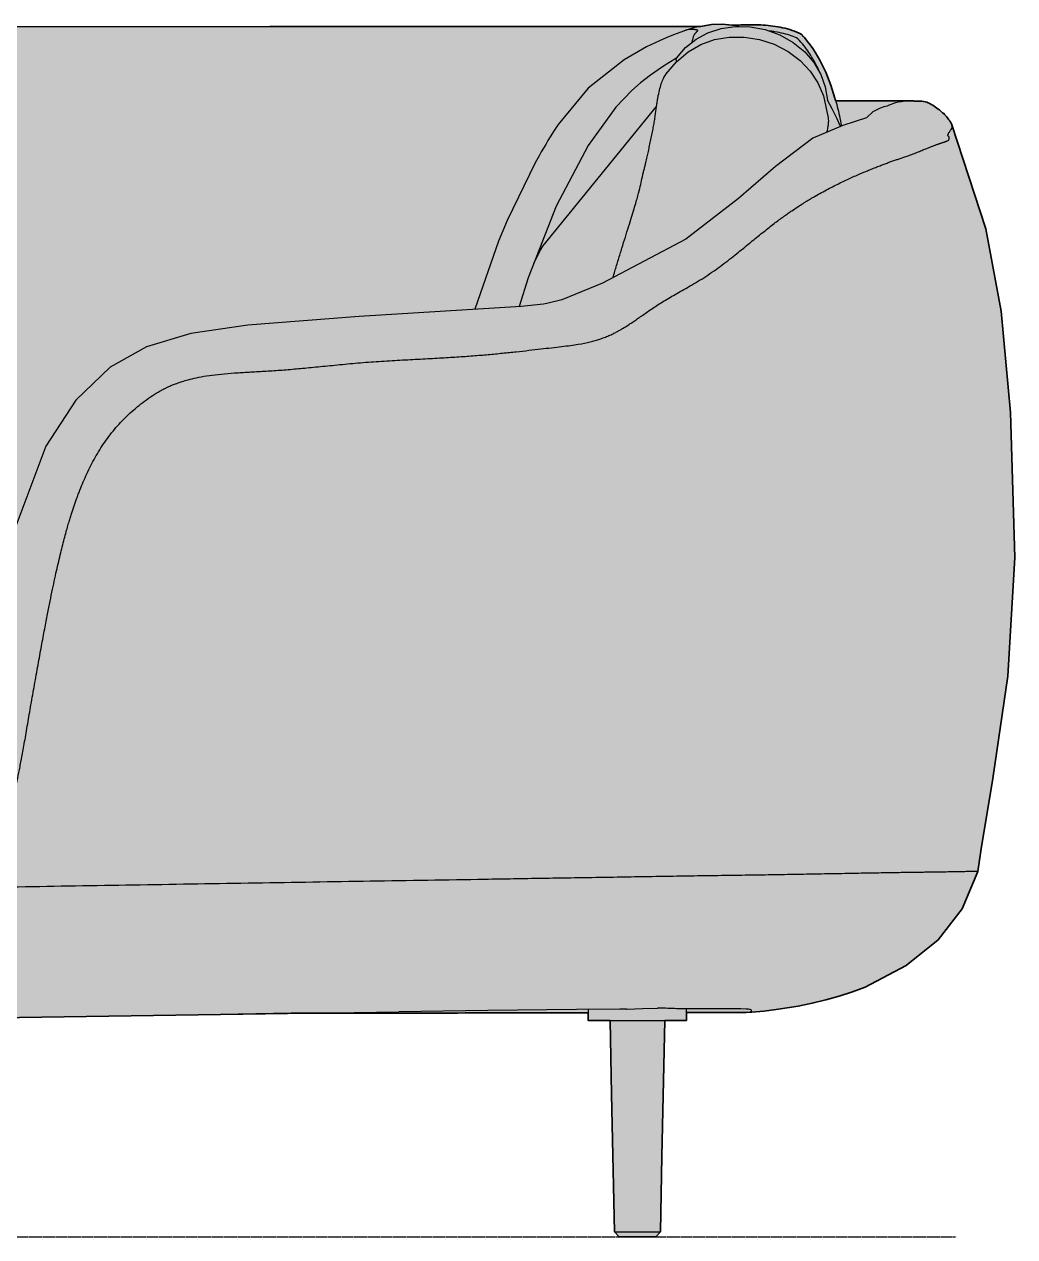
# Model space of a CAD drawing. Header units: millimetres. Extents: x -22 to 6424, y -4345 to 780.
# Drawn here: x 2554 to 3191, y 0 to 780 of the extents above; entities that cross this region are included whole.
import ezdxf

# ---------------------------------------------------------------- set-up
doc = ezdxf.new("R2010")
doc.units = ezdxf.units.MM
doc.linetypes.add('Dots', pattern=[1, 0, -1])
doc.layers.add('Blocks', color=7, linetype='Continuous')
doc.layers.add('Blocks$Fill', color=7, linetype='Continuous', true_color=0xffffff)
for name, color, linetype, lineweight, true_color in [('Blocks$Inner', 7, 'Continuous', 25, 0x007f00), ('Blocks$Outline', 7, 'Continuous', 35, 0xff3f3f), ('Groud', 7, 'Dots', 25, 0x243775)]:
    doc.layers.add(name, color=color, linetype=linetype, lineweight=lineweight, true_color=true_color)

# ---------------------------------------------------------------- blocks, each defined once
blk = doc.blocks.new('Lune JH610 Sofa Front')
at = {"layer": 'Blocks$Fill'}
blk.add_hatch(color=256, dxfattribs=at).paths.add_polyline_path([(3167.41, 234.88), (3157.3, 210.89), (3141.99, 190.97), (3121.47, 174.31), (3094.91, 160.57), (3086.85, 157.5), (3078.38, 154.69), (3069.75, 152.24), (3060.96, 150.11), (3051.9, 148.27), (3037.83, 146.06), (3029.76, 145.12), (3022.1, 144.42), (3018.55, 144.2), (2980.2, 144.15), (2980.2, 139), (2966.09, 139), (2963.31, 3.1), (2963.31, 3.1), (2963.31, 3.1), (2960.31, 0), (2936.87, 0), (2933.87, 3.1), (2933.87, 3.1), (2931.86, 91.62), (2931.09, 139), (2916.98, 139), (2916.98, 144.02), (2725.8, 143.65), (2450.01, 139.83), (2450.01, 134), (2435.9, 134), (2433.12, 2.99), (2430.12, 0), (2430.12, 0), (2407.5, 0), (2406.88, 0), (2406.73, 0), (2406.69, 0), (2406.68, 0), (2406.68, 0), (2406.68, 0), (2406.68, 0), (2406.68, 0), (2406.68, 0), (2403.68, 2.99), (2403.68, 2.99), (2401.67, 88.35), (2400.9, 134), (2386.79, 134), (2386.79, 139.74), (2355.15, 140.43), (2344.52, 140.98), (2342.5, 141.14), (2320.12, 144.12), (2319.75, 144.21), (2229.88, 144.21), (2228.8, 145.29), (2226.38, 142.87), (1504.02, 142.87), (1500.52, 146.37), (1499.88, 146.37), (1496.38, 142.87), (774.02, 142.87), (770.52, 146.37), (769.53, 146.37), (767.77, 144.62), (766.03, 142.87), (213.66, 140.16), (213.66, 134), (199.55, 134), (196.77, 2.99), (196.77, 2.99), (193.77, 0), (193.77, 0), (193.77, 0), (193.77, 0), (193.77, 0), (193.77, 0), (193.76, 0), (193.72, 0), (193.57, 0), (192.93, 0), (170.33, 0), (170.33, 0), (167.33, 2.99), (165.32, 88.35), (164.55, 134), (150.44, 134), (150.44, 139.71), (124.2, 139.84), (119.29, 140.1), (107.69, 141.64), (96.88, 143.53), (76.66, 148.4), (41.75, 162.37), (16.48, 180.08), (-0.33, 200.29), (-10.15, 222.39), (-10.6, 223.99), (-10.61, 223.99), (-10.62, 224), (-10.62, 224), (-10.63, 224.01), (-10.64, 224.01), (-10.64, 224.02), (-10.65, 224.02), (-10.66, 224.03), (-10.66, 224.03), (-10.67, 224.04), (-10.67, 224.05), (-10.68, 224.05), (-10.68, 224.06), (-10.68, 224.06), (-10.69, 224.06), (-10.69, 224.06), (-10.69, 224.07), (-10.69, 224.07), (-10.69, 224.07), (-10.69, 224.07), (-10.7, 224.08), (-10.7, 224.08), (-10.7, 224.08), (-10.7, 224.08), (-10.7, 224.09), (-10.7, 224.09), (-10.7, 224.09), (-10.7, 224.09), (-10.71, 224.1), (-10.71, 224.1), (-10.71, 224.1), (-10.71, 224.11), (-10.71, 224.11), (-10.71, 224.11), (-10.71, 224.11), (-10.71, 224.12), (-10.71, 224.12), (-10.71, 224.12), (-10.71, 224.12), (-10.71, 224.13), (-10.71, 224.13), (-10.71, 224.13), (-10.71, 224.13), (-10.71, 224.14), (-10.71, 224.14), (-10.71, 224.14), (-10.71, 224.14), (-10.71, 224.15), (-10.71, 224.15), (-10.71, 224.15), (-10.71, 224.16), (-10.71, 224.16), (-10.71, 224.16), (-10.7, 224.16), (-10.7, 224.17), (-10.7, 224.17), (-10.7, 224.17), (-10.7, 224.17), (-10.7, 224.18), (-10.7, 224.18), (-10.7, 224.18), (-10.69, 224.18), (-10.69, 224.19), (-10.69, 224.19), (-10.69, 224.19), (-10.69, 224.19), (-10.68, 224.2), (-10.68, 224.2), (-10.68, 224.2), (-10.68, 224.21), (-10.67, 224.21), (-10.67, 224.22), (-10.66, 224.22), (-10.66, 224.23), (-10.65, 224.23), (-10.64, 224.24), (-10.64, 224.24), (-10.63, 224.25), (-10.62, 224.26), (-10.62, 224.26), (-10.61, 224.27), (-10.6, 224.27), (-10.58, 224.28), (-10.56, 224.29), (-10.54, 224.3), (-10.52, 224.31), (-10.5, 224.32), (-10.5, 224.32), (-10.5, 224.32), (-10.47, 242.96), (-12.51, 323.58), (-20.85, 529.41), (-20.89, 546.87), (-20.48, 566.39), (-20.53, 568.78), (-7.42, 591.73), (-2.71, 595.6), (8.4, 616.06), (25.17, 645.3), (40.54, 666.19), (62.68, 685.49), (90.4, 700.91), (104.07, 705.13), (116.57, 726.23), (135.93, 746.04), (158.66, 760.2), (185.84, 769.3), (212.99, 771.48), (246.42, 769.07), (324.75, 766.85), (398.35, 770.92), (678.25, 772.46), (703.65, 767.55), (740.92, 753.16), (750.98, 746.16), (759.23, 738.42), (766.38, 729.48), (768.07, 726.25), (770.92, 751.57), (772.2, 756.1), (773.66, 759.69), (777.34, 765.39), (781.97, 769.6), (787.62, 772.63), (794.67, 774.68), (811.93, 776.58), (1012.12, 779.53), (1440.23, 777.96), (1464.01, 776.04), (1475.17, 774.79), (1483.71, 772.24), (1489.83, 768.55), (1494.18, 763.98), (1497.34, 758.38), (1499.5, 751.49), (1500.35, 746.49), (1500.92, 751.57), (1502.2, 756.1), (1503.66, 759.69), (1507.34, 765.39), (1511.97, 769.6), (1517.62, 772.63), (1524.67, 774.68), (1541.93, 776.58), (1742.24, 779.53), (2170.23, 777.96), (2194.01, 776.04), (2205.17, 774.79), (2213.71, 772.24), (2219.83, 768.55), (2224.18, 763.98), (2227.34, 758.38), (2229.5, 751.49), (2231.08, 742.22), (2231.52, 735.73), (2231.52, 774.45), (2235.02, 777.95), (2712.16, 778.17), (2989.27, 778.17), (2996.14, 779.38), (3003.36, 779.58), (3007.39, 779.3), (3009.54, 779.02), (3010.03, 778.94), (3016.71, 779.2), (3019.89, 779.27), (3023.06, 779.27), (3026.23, 779.21), (3029.4, 779.06), (3032.57, 778.81), (3034.15, 778.65), (3035.72, 778.45), (3037.29, 778.23), (3038.85, 777.97), (3040.41, 777.67), (3041.95, 777.34), (3043.49, 776.98), (3045.01, 776.57), (3046.53, 776.12), (3048.03, 775.62), (3049.52, 775.08), (3051, 774.49), (3052.46, 773.86), (3053.92, 773.17), (3054.92, 772.09), (3055.91, 770.98), (3056.86, 769.86), (3057.8, 768.72), (3058.7, 767.57), (3059.59, 766.4), (3060.45, 765.22), (3061.28, 764.02), (3062.1, 762.8), (3062.89, 761.58), (3064.41, 759.09), (3065.84, 756.55), (3067.2, 753.96), (3068.48, 751.34), (3069.68, 748.68), (3070.81, 745.98), (3071.88, 743.25), (3072.88, 740.5), (3073.83, 737.72), (3074.72, 734.92), (3076.03, 730.43), (3123.27, 730.24), (3124.37, 730.26), (3129.08, 730.19), (3130.24, 730.16), (3130.82, 730.13), (3131.4, 730.08), (3131.97, 730.02), (3132.25, 729.98), (3132.53, 729.94), (3132.81, 729.89), (3133.09, 729.84), (3133.37, 729.78), (3133.64, 729.71), (3133.9, 729.65), (3134.15, 729.57), (3134.4, 729.49), (3134.65, 729.41), (3134.89, 729.32), (3135.14, 729.22), (3135.38, 729.12), (3135.62, 729.02), (3136.1, 728.79), (3136.58, 728.55), (3137.05, 728.3), (3137.51, 728.03), (3137.97, 727.75), (3138.43, 727.46), (3139.34, 726.85), (3141.14, 725.58), (3141.94, 725.02), (3142.71, 724.46), (3143.45, 723.88), (3144.16, 723.3), (3144.84, 722.7), (3145.5, 722.09), (3146.13, 721.46), (3146.75, 720.81), (3147.31, 720.16), (3147.86, 719.5), (3148.38, 718.82), (3148.88, 718.13), (3149.36, 717.41), (3149.81, 716.68), (3150.25, 715.93), (3150.66, 715.17), (3150.69, 715.06), (3150.73, 714.96), (3172.57, 648.14), (3182.45, 595.04), (3188.54, 529.85), (3191.21, 436.65), (3186.65, 360.35), (3177.06, 294.6)], flags=0)
at = {"layer": 'Blocks$Inner'}
for p, q in [((3055.44, 771.43), (3054.44, 772.74)), ((3075.49, 732.27), (3075.44, 732.56)), ((3018.35, 144.21), (3021.25, 144.69))]:
    blk.add_line(p, q, dxfattribs=at)
for points in [[(2712.16, 778.17), (2235.02, 777.95), (2231.52, 774.45)], [(2979.18, 775.53), (2976.55, 774.56), (2974.05, 773.61), (2971.66, 772.67), (2967, 770.75), (2962.65, 768.85), (2954.48, 764.96), (2940, 756.77), (2916.88, 738.55), (2897.6, 715.13), (2895.08, 711.3), (2892.43, 707.09), (2891.03, 704.8), (2889.57, 702.35), (2888.14, 699.91), (2886.74, 697.49), (2885.37, 695.06), (2882.82, 690.42), (2864.71, 653.32), (2859.12, 640.01), (2844.07, 596.32)], [(2973.78, 757.68), (2979.46, 764.56), (2986.24, 770.05), (2993.89, 774.16), (3002.33, 776.9), (3011.45, 778.2), (3021.01, 777.97), (3030.7, 776.16), (3040.08, 772.77), (3048.68, 767.95), (3056.11, 761.93), (3062.09, 754.98), (3066.51, 747.37), (3069.36, 739.28), (3070.69, 730.8)], [(3013.91, 778.21), (3012.86, 778.44), (3011.73, 778.66), (3009.54, 779.02), (3007.39, 779.3), (3003.36, 779.58), (2996.14, 779.38), (2985.46, 777.49), (2979.95, 775.8), (2978.8, 775.39)], [(2966.88, 747.45), (2973.64, 755.52), (2981.17, 761.86), (2989.34, 766.54), (2998.14, 769.68), (3007.46, 771.29), (3017.16, 771.34), (3026.98, 769.8), (3036.54, 766.68), (3045.4, 762.1), (3053.18, 756.27), (3059.62, 749.44), (3064.64, 741.83), (3068.26, 733.52), (3071.18, 719.4), (3071.18, 719.31)], [(2973.78, 757.68), (2968.76, 754.78), (2964.66, 752.21), (2956.96, 746.91), (2950.62, 741.97), (2944.93, 736.99), (2934.56, 726.26), (2916.77, 701.52), (2896.32, 662.7), (2878.37, 616.52), (2872.53, 598.05)], [(3109.19, 726.9), (3107.11, 726.52), (3104.61, 725.64), (3099.89, 723.28), (3095.95, 719.39), (3080.61, 714.56), (3061.45, 706.25), (3037.3, 688.18), (3013.47, 667.63), (2979.62, 641.42), (2926.17, 613.14), (2900.03, 602.38), (2890.27, 599.98), (2888.24, 599.68), (2873.79, 598.15), (2769.69, 591.73), (2698.09, 586.1), (2661.44, 580.69), (2632.85, 572.14), (2609.58, 559.11), (2587.35, 537.93), (2568.02, 508.29), (2548.87, 456.8)], [(2882.01, 625.89), (2882.76, 627.42), (2885.02, 631.89), (2886.3, 634.36), (2887.65, 636.92), (2960.84, 726.63)], [(3079.05, 713.97), (3078.88, 714.37), (3076.9, 718.78), (3073.73, 725.17), (3070.74, 730.71)], [(3129.08, 730.19), (3100.95, 730.43), (3076.02, 730.43)], [(3150.73, 714.96), (3172.57, 648.14), (3182.45, 595.04), (3188.54, 529.85), (3191.21, 436.65), (3186.65, 360.35), (3177.06, 294.6), (3169.65, 249.31), (3167.41, 234.88), (3157.3, 210.89), (3141.99, 190.97), (3121.47, 174.31), (3094.91, 160.57), (3086.85, 157.5), (3078.38, 154.69), (3069.75, 152.24), (3060.96, 150.11), (3051.9, 148.27), (3037.83, 146.06), (3029.76, 145.12), (3022.1, 144.42), (3018.55, 144.2), (2980.2, 144.15)], [(2508.16, 140.41), (2565.58, 141.22), (2680.39, 142.99), (2795.18, 144.65)], [(2909.28, 146.07), (2852.42, 145.4), (2795.18, 144.65)], [(2941.45, 146.39), (2937.33, 146.35), (2909.28, 146.07)], [(2916.98, 146.15), (2916.98, 139), (2980.2, 139), (2980.2, 146.61)], [(2941.92, 146.39), (2951.84, 146.8), (2961.45, 146.95)], [(3000.74, 146.62), (2989.86, 146.64), (2974.36, 146.6)], [(3018.47, 146.33), (3015.06, 146.45), (3009.33, 146.55), (3000.74, 146.62)], [(2931.09, 139), (2931.86, 91.62), (2933.87, 3.1), (2934.03, 3.1), (2935.64, 3.1), (2938.83, 3.1), (2943.17, 3.1), (2948.17, 3.1), (2953.22, 3.1), (2957.72, 3.1), (2961.12, 3.1), (2963.01, 3.1), (2963.31, 3.1)], [(2966.09, 139), (2964.17, 51.83), (2963.31, 3.1), (2963.15, 3.1)], [(2933.87, 3.1), (2936.87, 0), (2960.31, 0), (2963.31, 3.1)]]:
    blk.add_lwpolyline(points, dxfattribs=at)
for points, knots in [([(2989.27, 778.17), (2988.29, 778.17), (2983.73, 778.17), (2969.13, 778.17), (2939.73, 778.17), (2902.01, 778.17), (2858.88, 778.17), (2812.79, 778.17), (2763.33, 778.17), (2729.21, 778.17), (2712.16, 778.17)], [0.0786078, 0.0786078, 0.0786078, 0.0786078, 0.1333333, 0.2666667, 0.4, 0.5333333, 0.65, 0.7666667, 0.8833333, 1, 1, 1, 1]), ([(2983.69, 767.98), (2983.74, 768.16), (2983.79, 768.34), (2983.83, 768.51), (2983.86, 768.6), (2983.94, 768.91), (2984.08, 769.41), (2984.28, 770.18), (2984.48, 771), (2984.71, 771.81), (2984.92, 772.37), (2985.12, 772.79), (2985.29, 773.08), (2985.48, 773.37), (2985.74, 773.7), (2986, 774), (2986.23, 774.26), (2986.39, 774.45), (2986.52, 774.59), (2986.61, 774.7), (2986.68, 774.78), (2986.75, 774.87), (2986.85, 774.98), (2987, 775.11), (2987.17, 775.27), (2987.36, 775.46), (2987.47, 775.62), (2987.36, 775.75), (2987.13, 775.83), (2986.67, 775.92), (2986.01, 776.01), (2985.19, 776.11), (2984.35, 776.19), (2983.56, 776.23), (2982.84, 776.23), (2982.32, 776.22), (2981.96, 776.19), (2981.71, 776.16), (2981.47, 776.14), (2981.17, 776.09), (2980.8, 776.02), (2980.39, 775.92), (2979.86, 775.77), (2979.2, 775.54), (2978.65, 775.33), (2978.35, 775.22)], [0.8072886, 0.8072886, 0.8072886, 0.8072886, 0.8107529, 0.8107529, 0.8107529, 0.8125, 0.8169643, 0.8214286, 0.8303571, 0.8392857, 0.8482143, 0.8526786, 0.8571429, 0.8616071, 0.8660714, 0.875, 0.8794643, 0.8839286, 0.8883929, 0.890625, 0.8928571, 0.8950893, 0.8973214, 0.9017857, 0.90625, 0.9107143, 0.9196429, 0.9241071, 0.9285714, 0.9330357, 0.9375, 0.9419643, 0.9464286, 0.9508929, 0.9553571, 0.9598214, 0.9620536, 0.9642857, 0.9665179, 0.96875, 0.9732143, 0.9776786, 0.9821429, 0.9910714, 1, 1, 1, 1]), ([(3010.03, 778.94), (3012.26, 779.05), (3018.72, 779.32), (3029.41, 779.32), (3042.06, 777.75), (3050.06, 775.07), (3053.92, 773.17)], [0.2947645, 0.2947645, 0.2947645, 0.2947645, 0.4, 0.6, 0.8, 1, 1, 1, 1]), ([(3051.81, 770.31), (3050.41, 770.97), (3047.36, 772.23), (3042.41, 773.73), (3037.91, 774.63), (3035.11, 775.01), (3034.15, 775.12), (3034.15, 775.12), (3034.15, 775.13), (3034.14, 775.13), (3033.85, 775.16), (3033.56, 775.19), (3033.27, 775.23)], [0.625254, 0.625254, 0.625254, 0.625254, 5.261662, 10.523323, 16.115537, 19.00596, 19.00596, 19.00596, 19.018602, 19.018602, 19.018602, 19.899966, 19.899966, 19.899966, 19.899966]), ([(3053.92, 773.17), (3059.36, 767.42), (3068.02, 754.41), (3074.72, 735.95), (3077.58, 724.6), (3078.41, 720.8)], [1, 1, 1, 1, 1.02272727, 1.04545455, 1.05677287, 1.05677287, 1.05677287, 1.05677287]), ([(3066.19, 747.91), (3065.24, 750.05), (3063.02, 754.64), (3058.47, 762.32), (3054.38, 767.49), (3051.8, 770.3)], [-27.370732, -27.370732, -27.370732, -27.370732, -20.350537, -12.078614, -0.633006, -0.633006, -0.633006, -0.633006]), ([(2973.87, 755.71), (2973.67, 756.09), (2973.55, 756.42), (2973.5, 756.7), (2973.48, 756.86), (2973.48, 757.15), (2973.59, 757.42), (2973.7, 757.59), (2973.75, 757.66), (2973.78, 757.68)], [0.86117021, 0.86117021, 0.86117021, 0.86117021, 0.86760324, 0.86760324, 0.86760324, 0.87121212, 0.875, 0.87689394, 0.87878788, 0.87878788, 0.87878788, 0.87878788]), ([(2932.74, 616.56), (2933.17, 617.95), (2934.37, 621.84), (2936.33, 628.26), (2939.35, 638.12), (2942.97, 649.78), (2946.62, 661.38), (2948.99, 669.55), (2950.46, 675.55), (2951.29, 679.52), (2951.88, 682.22), (2952.24, 683.79), (2952.55, 685.02), (2952.86, 686.24), (2953.25, 687.77), (2953.7, 689.56), (2954.18, 691.53), (2954.77, 694.02), (2955.41, 696.94), (2956.06, 699.97), (2956.62, 702.57), (2957.18, 705.16), (2957.87, 708.42), (2958.62, 712.25), (2959.27, 715.87), (2959.79, 719.25), (2960.25, 722.49), (2960.67, 725.54), (2961.11, 728.44), (2961.54, 731.16), (2962.13, 734.54), (2962.96, 738.33), (2964.19, 742.27), (2965.59, 745.49), (2966.78, 747.37), (2967.48, 748.23), (2967.66, 748.44)], [0.4599767, 0.4599767, 0.4599767, 0.4599767, 0.4621212, 0.4659091, 0.469697, 0.4772727, 0.4848485, 0.4924242, 0.5, 0.5075758, 0.5113636, 0.5132576, 0.5151515, 0.5170455, 0.5189394, 0.5227273, 0.5265152, 0.530303, 0.5378788, 0.5454545, 0.5492424, 0.5530303, 0.5606061, 0.5681818, 0.5757576, 0.5833333, 0.5909091, 0.5984848, 0.6060606, 0.6136364, 0.6212121, 0.6363636, 0.6515152, 0.6666667, 0.6818182, 0.6868619, 0.6868619, 0.6868619, 0.6868619]), ([(3114.42, 729.08), (3112.87, 728.61), (3111.35, 728), (3109.89, 727.27), (3109.65, 727.15), (3109.42, 727.03), (3109.19, 726.9)], [32.9477013, 32.9477013, 32.9477013, 32.9477013, 33.02564121, 33.02564121, 33.02564121, 33.03830286, 33.03830286, 33.03830286, 33.03830286]), ([(3141.14, 725.58), (3138.75, 727.3), (3134.69, 730.22), (3127.93, 730.17), (3121.51, 730.39), (3117.11, 729.58), (3114.42, 729.08)], [5.067135, 5.067135, 5.067135, 5.067135, 13.627181, 19.595171, 24.792909, 32.947701, 32.947701, 32.947701, 32.947701]), ([(3071.18, 719.31), (3071.25, 718.99), (3071.34, 718.31), (3071.35, 717.24), (3071.28, 716.23), (3071.21, 715.45), (3071.16, 714.98), (3071.12, 714.62), (3071.07, 714.24), (3070.99, 713.73), (3070.84, 712.82), (3070.63, 711.76), (3070.45, 710.95), (3070.39, 710.72), (3070.34, 710.5), (3070.28, 710.28), (3070.23, 710.06)], [15, 15, 15, 15, 15.0157298, 15.0349606, 15.0541914, 15.0638068, 15.0686145, 15.0734222, 15.0782298, 15.0830375, 15.0926529, 15.1118837, 15.1196877, 15.1196877, 15.1196877, 15.1267631, 15.1267631, 15.1267631, 15.1267631]), ([(3148.34, 708.79), (3148.39, 708.91), (3148.49, 709.15), (3148.75, 709.64), (3149.14, 710.27), (3149.71, 711.04), (3150.45, 712.09), (3151.09, 713.43), (3150.87, 714.58), (3150.66, 715.17)], [4.81408644, 4.81408644, 4.81408644, 4.81408644, 4.81610256, 4.81811869, 4.82215095, 4.82618321, 4.83021547, 4.83827998, 4.8463445, 4.8463445, 4.8463445, 4.8463445]), ([(3134.63, 699.76), (3135, 699.91), (3135.71, 700.2), (3137.04, 700.73), (3138.25, 701.19), (3139.36, 701.62), (3140.14, 701.91), (3140.77, 702.14), (3141.25, 702.32), (3141.49, 702.4), (3141.61, 702.44)], [0.8387499, 0.8387499, 0.8387499, 0.8387499, 0.84274194, 0.84677419, 0.85483871, 0.85887097, 0.86290323, 0.86693548, 0.86895161, 0.87096774, 0.87096774, 0.87096774, 0.87096774]), ([(3141.62, 702.45), (3141.73, 702.49), (3141.96, 702.57), (3142.37, 702.71), (3142.84, 702.87), (3143.36, 703.05), (3143.86, 703.22), (3144.37, 703.38), (3144.9, 703.56), (3145.37, 703.71), (3145.75, 703.84), (3145.95, 703.9), (3146.05, 703.94)], [0.8710448, 0.8710448, 0.8710448, 0.8710448, 0.87298387, 0.875, 0.87903226, 0.88306452, 0.88709677, 0.89112903, 0.89516129, 0.89919355, 0.90120968, 0.90322581, 0.90322581, 0.90322581, 0.90322581]), ([(3146.07, 703.94), (3146.16, 703.97), (3146.35, 704.04), (3146.71, 704.16), (3147.13, 704.31), (3147.58, 704.47), (3148.11, 704.69), (3148.53, 704.9), (3148.75, 705.1), (3148.83, 705.22), (3148.85, 705.28), (3148.85, 705.31)], [0.9033241, 0.9033241, 0.9033241, 0.9033241, 0.90524194, 0.90725806, 0.91129032, 0.91532258, 0.91935484, 0.92741935, 0.93145161, 0.93346774, 0.93548387, 0.93548387, 0.93548387, 0.93548387]), ([(3148.85, 705.31), (3149.01, 705.75), (3149.27, 706.52), (3148.8, 707.5), (3147.89, 707.99), (3148.19, 708.52), (3148.34, 708.79)], [0.935484, 0.935484, 0.935484, 0.935484, 2.275938, 3.248806, 4.032918, 4.814086, 4.814086, 4.814086, 4.814086]), ([(2517.93, 224.32), (2519.37, 225.68), (2522.15, 228.5), (2525.95, 233.02), (2528.8, 236.99), (2530.9, 240.24), (2532.4, 242.76), (2533.74, 245.17), (2535.27, 248.11), (2536.62, 250.94), (2538, 254.1), (2539.1, 256.76), (2540.08, 259.32), (2540.92, 261.64), (2541.59, 263.55), (2542.25, 265.54), (2543.1, 268.17), (2544.12, 271.51), (2545.33, 275.75), (2546.57, 280.38), (2547.88, 285.57), (2549.26, 291.47), (2550.48, 297.12), (2551.51, 302.17), (2552.3, 306.21), (2553.13, 310.67), (2554.32, 317.29), (2555.91, 326.57), (2557.97, 338.82), (2560.23, 351.63), (2562.54, 364.5), (2564.8, 376.92), (2566.57, 386.47), (2567.87, 393.37), (2568.77, 398.08), (2569.61, 402.43), (2570.72, 408.03), (2572.05, 414.54), (2573.56, 421.68), (2575.49, 430.4), (2577.28, 438.09), (2578.99, 444.99), (2580.28, 449.93), (2581.49, 454.36), (2582.55, 458.06), (2583.51, 461.27), (2584.38, 464.11), (2585.22, 466.71), (2586.05, 469.22), (2586.92, 471.76), (2587.9, 474.52), (2588.97, 477.39), (2590.38, 481.04), (2592.19, 485.46), (2594.49, 490.62), (2597.01, 495.78), (2599.77, 500.95), (2603.75, 507.71), (2609.33, 515.81), (2615.74, 523.21), (2621.33, 528.72), (2625.68, 532.62), (2630.34, 536.41), (2635.32, 540.01), (2639.53, 542.66), (2642.8, 544.48), (2644.83, 545.51), (2646.28, 546.2), (2647.45, 546.74), (2648.57, 547.23), (2649.63, 547.68), (2650.72, 548.12), (2652.16, 548.67), (2654.27, 549.43), (2657.37, 550.43), (2661.92, 551.68), (2667.93, 552.96), (2677.3, 554.43), (2688.54, 555.42), (2701.08, 556.09), (2711.01, 556.61), (2719.6, 557.22), (2726.62, 557.81), (2731.89, 558.28), (2737.36, 558.8), (2745.14, 559.55), (2755.53, 560.59), (2768.73, 561.85), (2782.31, 562.88), (2795.88, 563.67), (2809.06, 564.34), (2819.4, 564.88), (2827.12, 565.34), (2832.53, 565.69), (2837.7, 566.05), (2844.48, 566.55), (2852.62, 567.22), (2861.89, 568.1), (2873.54, 569.34), (2884.09, 570.54), (2893.47, 571.63), (2899.96, 572.36), (2905.65, 573.08), (2912.06, 574.06), (2917.13, 575.11), (2921.42, 576.24), (2924.39, 577.15), (2926.78, 578), (2928.69, 578.74), (2930.17, 579.36), (2931.6, 580), (2933.3, 580.82), (2935.18, 581.79), (2937.16, 582.88), (2939.63, 584.33), (2942.1, 585.87), (2945.04, 587.8), (2947.63, 589.56), (2950.54, 591.57), (2954.55, 594.38), (2960.02, 598.18), (2966.27, 602.07), (2971.77, 605.27), (2976.08, 607.72), (2980.77, 610.37), (2985.9, 613.33), (2991.21, 616.56), (2998.29, 621.27), (3005.12, 626.34), (3011.35, 631.26), (3015.58, 634.67), (3019.51, 637.88), (3024.65, 642.07), (3030.72, 646.97), (3036.26, 651.29), (3040.29, 654.33), (3043.12, 656.4), (3045.65, 658.19), (3048.58, 660.21), (3051.66, 662.25), (3054.46, 664.04), (3056.82, 665.5), (3058.76, 666.67), (3060.81, 667.88), (3063.53, 669.46), (3066.97, 671.39), (3071.07, 673.59), (3076.37, 676.32), (3082.7, 679.4), (3089.86, 682.64), (3095.4, 684.98), (3099.55, 686.67), (3102.53, 687.84), (3105.28, 688.91), (3107.83, 689.89), (3109.92, 690.68), (3111.59, 691.28), (3112.88, 691.74), (3114.11, 692.16), (3115.65, 692.67), (3117.5, 693.27), (3119.88, 694.04), (3121.7, 694.67), (3122.69, 695.03)], [-0.0000005, -0.0000005, -0.0000005, -0.0000005, 0.0080634, 0.0161279, 0.0241924, 0.0282247, 0.032257, 0.0362892, 0.0403215, 0.048386, 0.0524183, 0.0564505, 0.0604828, 0.0624989, 0.064515, 0.0665312, 0.0685473, 0.0725795, 0.0766118, 0.0806441, 0.0846763, 0.0887086, 0.0927408, 0.094757, 0.0967731, 0.0987892, 0.1008054, 0.1048376, 0.1088699, 0.1129021, 0.1169344, 0.1209666, 0.1249989, 0.127015, 0.1290312, 0.1310473, 0.1330634, 0.1370957, 0.1411279, 0.1451602, 0.1532247, 0.157257, 0.1612892, 0.1653215, 0.1693538, 0.173386, 0.1774183, 0.1814505, 0.1854828, 0.189515, 0.1935473, 0.1975796, 0.2016118, 0.2096763, 0.2177409, 0.2258054, 0.2338699, 0.2419344, 0.2580634, 0.2741925, 0.282257, 0.2903215, 0.298386, 0.3064505, 0.3145151, 0.3185473, 0.3225796, 0.3245957, 0.3266118, 0.3306441, 0.3346764, 0.3387086, 0.3427409, 0.3467731, 0.3508054, 0.3548376, 0.3588699, 0.3629022, 0.3709667, 0.3749989, 0.3790312, 0.3830635, 0.3850796, 0.3870957, 0.3891118, 0.391128, 0.3951602, 0.3991925, 0.4032248, 0.407257, 0.4112893, 0.4153215, 0.4173377, 0.4193538, 0.4213699, 0.423386, 0.4274183, 0.4314506, 0.4354828, 0.4435473, 0.4475796, 0.4516119, 0.4556441, 0.4596764, 0.4677409, 0.4717731, 0.4758054, 0.4798377, 0.4818538, 0.4838699, 0.4858861, 0.4879022, 0.4919344, 0.4959667, 0.499999, 0.5080635, 0.5120957, 0.516128, 0.5201603, 0.5241925, 0.532257, 0.5403215, 0.5443538, 0.5483861, 0.5524183, 0.5564506, 0.5604828, 0.5645151, 0.5725796, 0.5766119, 0.5806441, 0.5846764, 0.5887086, 0.5967732, 0.6048377, 0.6088699, 0.6129022, 0.6169345, 0.6209667, 0.6290312, 0.6370958, 0.641128, 0.6451603, 0.6491925, 0.6532248, 0.6612893, 0.6693538, 0.6774183, 0.6935474, 0.7096764, 0.7258054, 0.73387, 0.7419345, 0.749999, 0.7580635, 0.766128, 0.7701603, 0.7741925, 0.7782248, 0.7822571, 0.7903216, 0.7983861, 0.8064506, 0.8064506, 0.8064506, 0.8064506]), ([(3122.7, 695.03), (3123.7, 695.39), (3125.86, 696.21), (3129.17, 697.53), (3131.68, 698.57), (3133.45, 699.29), (3134.24, 699.61), (3134.62, 699.76)], [0.80647289, 0.80647289, 0.80647289, 0.80647289, 0.81451613, 0.82258065, 0.83064516, 0.83467742, 0.83870968, 0.83870968, 0.83870968, 0.83870968]), ([(3167.41, 234.88), (3167.36, 234.89), (3167.1, 234.93), (3166.37, 234.79), (3165.76, 234.87), (3165.35, 234.85), (3165.13, 234.86), (3164.97, 234.87), (3164.72, 234.85), (3164.29, 234.87), (3163.36, 234.72), (3161.29, 234.76), (3157, 234.68), (3150.5, 234.57), (3142.84, 234.44), (3136.92, 234.37), (3131.45, 234.27), (3126.96, 234.21), (3122.08, 234.15), (3116.87, 234.07), (3111.29, 233.98), (3103.32, 233.84), (3092.53, 233.68), (3078.43, 233.4), (3063.25, 233.14), (3047.33, 232.86), (3030.68, 232.58), (3013.6, 232.34), (2996.11, 232.08), (2981.31, 231.86), (2969.4, 231.66), (2960.37, 231.53), (2951.29, 231.39), (2942.24, 231.23), (2933.16, 231.07), (2924.01, 230.92), (2914.84, 230.79), (2902.66, 230.6), (2887.36, 230.37), (2868.95, 230.05), (2844.41, 229.61), (2813.66, 229.17), (2776.81, 228.54), (2739.72, 227.94), (2702.87, 227.33), (2665.77, 226.76), (2628.79, 226.12), (2591.9, 225.54), (2554.98, 224.94), (2530.36, 224.51), (2517.93, 224.32)], [-0.8857143, -0.8857143, -0.8857143, -0.8857143, -0.8571429, -0.8285714, -0.8, -0.7714286, -0.7428571, -0.7142857, -0.6857143, -0.6571429, -0.6285714, -0.6, -0.5714286, -0.5428571, -0.5285714, -0.5142857, -0.5071429, -0.5, -0.4928571, -0.4857143, -0.4785714, -0.4714286, -0.4571429, -0.4428571, -0.4285714, -0.4142857, -0.4, -0.3857143, -0.3714286, -0.3571429, -0.35, -0.3428571, -0.3357143, -0.3285714, -0.3214286, -0.3142857, -0.3071429, -0.3, -0.2857143, -0.2714286, -0.2571429, -0.2285714, -0.2, -0.1714286, -0.1428571, -0.1142857, -0.0857143, -0.0571429, -0.0285714, -0.0000005, -0.0000005, -0.0000005, -0.0000005]), ([(2725.8, 143.65), (2747.28, 143.69), (2794.1, 143.78), (2857.83, 143.9), (2900.08, 143.99), (2916.98, 144.02)], [0.5725092, 0.5725092, 0.5725092, 0.5725092, 0.6666667, 0.7777778, 0.8518663, 0.8518663, 0.8518663, 0.8518663]), ([(3021.25, 144.69), (3021.62, 144.85), (3022.2, 145.11), (3021.58, 146.32), (3020.05, 146.2), (3018.96, 146.29), (3018.47, 146.33)], [2.933204, 2.933204, 2.933204, 2.933204, 3.90469, 4.45935, 6.318794, 7.836748, 7.836748, 7.836748, 7.836748])]:
    blk.add_open_spline(points, degree=3, knots=knots, dxfattribs=at)
for points in [[(3054.41, 772.76), (3054.39, 772.78), (3054.34, 772.82), (3054.24, 772.91), (3054.12, 773), (3054.02, 773.09), (3053.96, 773.14), (3053.95, 773.15)], [(3146.75, 720.81), (3145.13, 722.58), (3143.34, 724.09), (3141.14, 725.58)], [(3078.42, 720.76), (3078.89, 718.57), (3079.33, 716.38), (3079.72, 714.17)], [(3150.66, 715.17), (3149.59, 717.23), (3148.28, 719.11), (3146.75, 720.81)], [(2941.61, 146.39), (2941.71, 146.39), (2941.82, 146.39), (2941.92, 146.39)], [(2973.66, 146.6), (2972.07, 146.71), (2968.37, 146.88), (2963.85, 146.94), (2961.45, 146.95)], [(2974.36, 146.6), (2974.13, 146.6), (2973.9, 146.6), (2973.66, 146.6)]]:
    blk.add_open_spline(points, degree=3, dxfattribs=at)
at = {"layer": 'Blocks$Outline'}
for points in [[(2231.52, 774.45), (2235.02, 777.95), (2712.16, 778.17)], [(2989.27, 778.17), (2996.14, 779.38), (3003.36, 779.58), (3007.39, 779.3), (3009.54, 779.02), (3010.03, 778.94)], [(3076.03, 730.43), (3100.95, 730.43), (3123.27, 730.24)], [(3150.73, 714.96), (3172.57, 648.14), (3182.45, 595.04), (3188.54, 529.85), (3191.21, 436.65), (3186.65, 360.35), (3177.06, 294.6), (3169.65, 249.31), (3167.41, 234.88)], [(3167.41, 234.88), (3157.3, 210.89), (3141.99, 190.97), (3121.47, 174.31), (3094.91, 160.57), (3086.85, 157.5), (3078.38, 154.69), (3069.75, 152.24), (3060.96, 150.11), (3051.9, 148.27), (3037.83, 146.06), (3029.76, 145.12), (3022.1, 144.42), (3018.55, 144.2), (2980.2, 144.15)], [(2725.8, 143.65), (2680.39, 142.99), (2565.58, 141.22), (2508.16, 140.41), (2479.48, 140.07), (2451.15, 139.84), (2450.01, 139.83)], [(2931.09, 139), (2916.98, 139), (2916.98, 144.02)], [(2980.2, 144.15), (2980.2, 139)], [(2933.87, 3.1), (2933.87, 3.1), (2931.86, 91.62), (2931.09, 139)], [(2966.09, 139), (2964.17, 51.83), (2963.31, 3.1), (2963.31, 3.1)], [(2980.2, 139), (2966.09, 139)], [(2963.31, 3.1), (2960.31, 0), (2936.87, 0), (2933.87, 3.1)], [(2963.31, 3.1), (2963.31, 3.1)]]:
    blk.add_lwpolyline(points, dxfattribs=at)
for points, knots in [([(2712.16, 778.17), (2729.21, 778.17), (2763.33, 778.17), (2812.79, 778.17), (2858.88, 778.17), (2902.01, 778.17), (2939.73, 778.17), (2969.13, 778.17), (2983.73, 778.17), (2988.29, 778.17), (2989.27, 778.17)], [-1, -1, -1, -1, -0.8833333, -0.7666667, -0.65, -0.5333333, -0.4, -0.2666667, -0.1333333, -0.0786078, -0.0786078, -0.0786078, -0.0786078]), ([(3010.03, 778.94), (3012.26, 779.05), (3018.72, 779.32), (3029.41, 779.32), (3042.06, 777.75), (3050.06, 775.07), (3053.92, 773.17), (3059.36, 767.42), (3068.02, 754.41), (3073.59, 739.08), (3075.87, 730.99), (3076.03, 730.43)], [0.2947645, 0.2947645, 0.2947645, 0.2947645, 0.4, 0.6, 0.8, 1, 1, 1, 1.0227273, 1.0454545, 1.0471488, 1.0471488, 1.0471488, 1.0471488]), ([(3123.27, 730.24), (3124.74, 730.28), (3126.66, 730.22), (3130.17, 730.19), (3135.07, 729.95), (3138.75, 727.3), (3141.14, 725.58), (3143.34, 724.09), (3145.13, 722.58), (3146.75, 720.81), (3148.28, 719.11), (3149.59, 717.23), (3150.66, 715.17), (3150.68, 715.1), (3150.7, 715.03), (3150.73, 714.96)], [-24.013558, -24.013558, -24.013558, -24.013558, -19.595171, -18.232275, -13.627181, -5.067135, -5.067135, -5.067135, -4.956024, -4.956024, -4.956024, -4.846345, -4.846345, -4.846345, -4.845404, -4.845404, -4.845404, -4.845404]), ([(2916.98, 144.02), (2900.08, 143.99), (2857.83, 143.9), (2794.11, 143.78), (2747.28, 143.69), (2725.81, 143.65), (2725.8, 143.65)], [-0.8518663, -0.8518663, -0.8518663, -0.8518663, -0.7777778, -0.6666667, -0.5725459, -0.5725092, -0.5725092, -0.5725092, -0.5725092])]:
    blk.add_open_spline(points, degree=3, knots=knots, dxfattribs=at)

msp = doc.modelspace()

# ---------------------------------------------------------------- linework, layer by layer
at = {"layer": 'Groud'}
msp.add_lwpolyline([(0, 0), (3153.94, 0)], dxfattribs=at)

# ---------------------------------------------------------------- block references
at = {"layer": 'Blocks'}
msp.add_blockref('Lune JH610 Sofa Front', (0, 0), dxfattribs=at)

doc.saveas('drawing.dxf')
